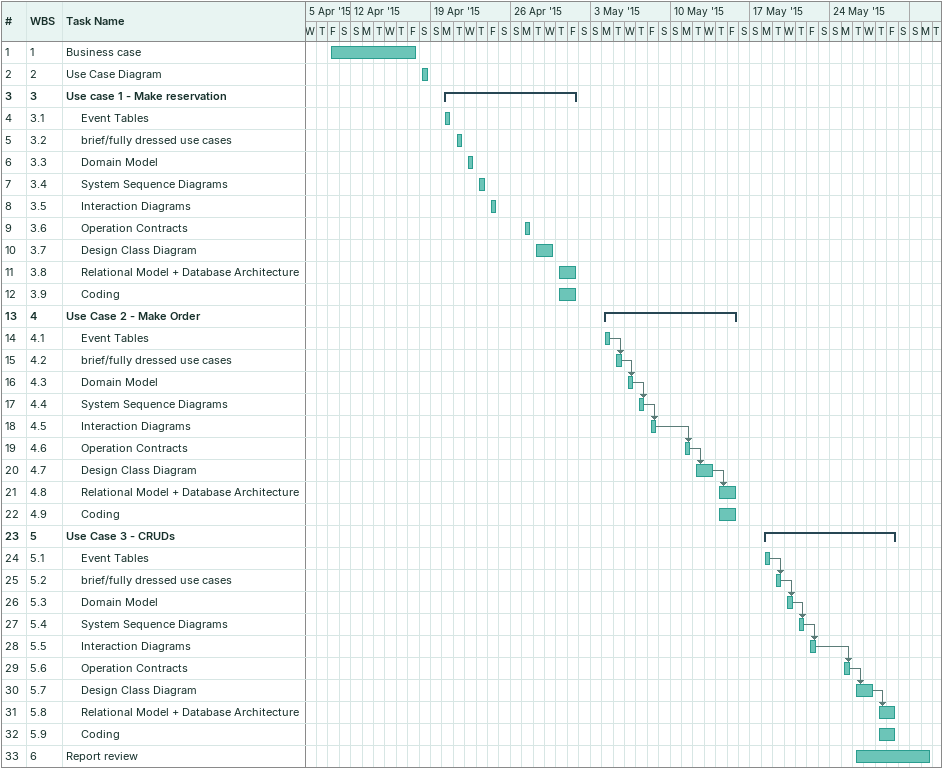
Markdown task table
| ID | WBS | Task | Start | Finish | Predecessors |
|---|---|---|---|---|---|
| 1 | 1 | Business case | 2015-04-10 | 2015-04-17 |  |
| 2 | 2 | Use Case Diagram | 2015-04-18 | 2015-04-18 |  |
| 3 | 3 | **Use case 1 - Make reservation** | 2015-04-20 | 2015-05-01 |  |
| 4 | 3.1 | Event Tables | 2015-04-20 | 2015-04-20 |  |
| 5 | 3.2 | brief/fully dressed use cases | 2015-04-21 | 2015-04-21 |  |
| 6 | 3.3 | Domain Model | 2015-04-22 | 2015-04-22 |  |
| 7 | 3.4 | System Sequence Diagrams | 2015-04-23 | 2015-04-23 |  |
| 8 | 3.5 | Interaction Diagrams | 2015-04-24 | 2015-04-24 |  |
| 9 | 3.6 | Operation Contracts | 2015-04-27 | 2015-04-27 |  |
| 10 | 3.7 | Design Class Diagram | 2015-04-28 | 2015-04-29 |  |
| 11 | 3.8 | Relational Model + Database Architecture | 2015-04-30 | 2015-05-01 |  |
| 12 | 3.9 | Coding | 2015-04-30 | 2015-05-01 |  |
| 13 | 4 | **Use Case 2 - Make Order** | 2015-05-04 | 2015-05-15 |  |
| 14 | 4.1 | Event Tables | 2015-05-04 | 2015-05-04 |  |
| 15 | 4.2 | brief/fully dressed use cases | 2015-05-05 | 2015-05-05 | 14 |
| 16 | 4.3 | Domain Model | 2015-05-06 | 2015-05-06 | 15 |
| 17 | 4.4 | System Sequence Diagrams | 2015-05-07 | 2015-05-07 | 16 |
| 18 | 4.5 | Interaction Diagrams | 2015-05-08 | 2015-05-08 | 17 |
| 19 | 4.6 | Operation Contracts | 2015-05-11 | 2015-05-11 | 18 |
| 20 | 4.7 | Design Class Diagram | 2015-05-12 | 2015-05-13 | 19 |
| 21 | 4.8 | Relational Model + Database Architecture | 2015-05-14 | 2015-05-15 | 20 |
| 22 | 4.9 | Coding | 2015-05-14 | 2015-05-15 |  |
| 23 | 5 | **Use Case 3 - CRUDs** | 2015-05-18 | 2015-05-29 |  |
| 24 | 5.1 | Event Tables | 2015-05-18 | 2015-05-18 |  |
| 25 | 5.2 | brief/fully dressed use cases | 2015-05-19 | 2015-05-19 | 24 |
| 26 | 5.3 | Domain Model | 2015-05-20 | 2015-05-20 | 25 |
| 27 | 5.4 | System Sequence Diagrams | 2015-05-21 | 2015-05-21 | 26 |
| 28 | 5.5 | Interaction Diagrams | 2015-05-22 | 2015-05-22 | 27 |
| 29 | 5.6 | Operation Contracts | 2015-05-25 | 2015-05-25 | 28 |
| 30 | 5.7 | Design Class Diagram | 2015-05-26 | 2015-05-27 | 29 |
| 31 | 5.8 | Relational Model + Database Architecture | 2015-05-28 | 2015-05-29 | 30 |
| 32 | 5.9 | Coding | 2015-05-28 | 2015-05-29 |  |
| 33 | 6 | Report review | 2015-05-26 | 2015-06-01 |  |
